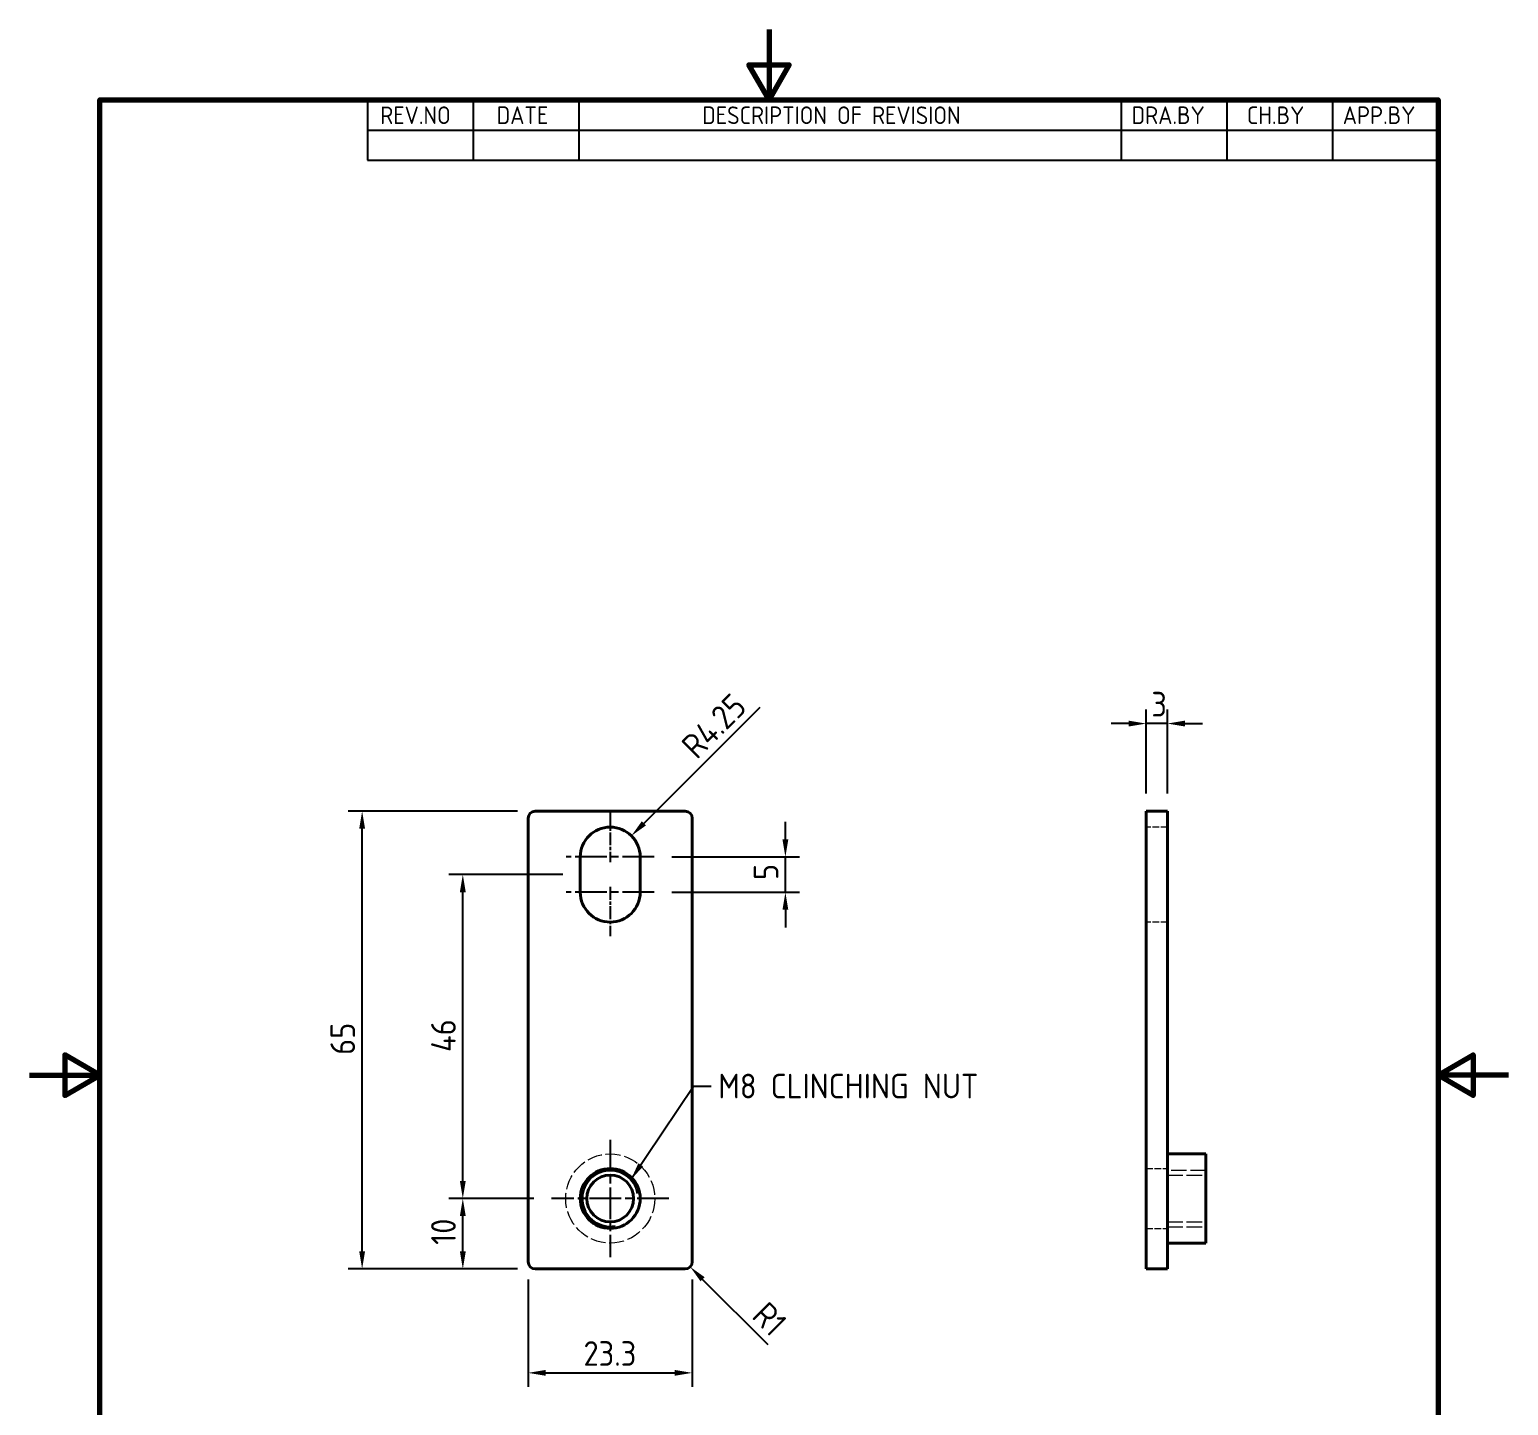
# Model space of a CAD drawing. Header units: millimetres. Extents: x 0 to 210, y 0 to 297.
# Drawn here: x 0 to 210, y 101.6 to 297 of the extents above; entities that cross this region are included whole.
import ezdxf

# ---------------------------------------------------------------- set-up
doc = ezdxf.new("R2010")
doc.units = ezdxf.units.MM
doc.linetypes.add('CHAIN', pattern=[0.35429999999999995, 0.2362, -0.0295, 0.0591, -0.0295])
doc.linetypes.add('DASHED', pattern=[0.2067, 0.1654, -0.0413])
doc.layers.get('0').update_dxf_attribs({"color": 3, "lineweight": 25})
for name, color, linetype, lineweight in [('가려진 것(ISO)', 2, 'DASHED', 18), ('가시적인 것(ISO)', 3, 'Continuous', 40), ('가시적인 좁은 것(ISO)', 3, 'Continuous', 35), ('경계(ISO)', 7, 'Continuous', 70), ('기호(ISO)', 5, 'Continuous', 25), ('중심 표식(ISO)', 1, 'Continuous', 25), ('치수(ISO)', 7, 'Continuous', 25)]:
    doc.layers.add(name, color=color, linetype=linetype, lineweight=lineweight)
doc.styles.add('ISO Proportiona M2B', font='isocp.shx')
doc.styles.add('치수 텍스트_PSTEK_POSCO', font='isocp.shx')
doc.dimstyles.new('치수_PSTEK_POSCO', dxfattribs={"dimtxt": 3.5, "dimasz": 2.5, "dimexe": 2, "dimexo": 2.5, "dimgap": 1, "dimtad": 1, "dimrnd": 1e-08, "dimdsep": 46, "dimtxsty": '치수 텍스트_PSTEK_POSCO', "dimcen": 0.09, "dimdle": 10, "dimclrd": 7, "dimclre": 7, "dimclrt": 2, "dimadec": 1, "dimazin": 2, "dimtfac": 1, "dimtmove": 0, "dimatfit": 3, "dimfxl": 0, "dimtolj": 1, "dimlwd": -1, "dimlwe": -1, "dimarcsym": 0})
doc.dimstyles.new('치수_PSTEK_POSCO$7', dxfattribs={"dimtxt": 3.5, "dimasz": 2.5, "dimexe": 2, "dimexo": 2.5, "dimgap": 1, "dimtad": 1, "dimrnd": 1e-08, "dimdsep": 46, "dimtxsty": '치수 텍스트_PSTEK_POSCO', "dimcen": 0.09, "dimdle": 10, "dimclrd": 7, "dimclre": 7, "dimclrt": 2, "dimadec": 1, "dimazin": 2, "dimtfac": 1, "dimtmove": 0, "dimatfit": 3, "dimfxl": 0, "dimtolj": 1, "dimlwd": -1, "dimlwe": -1, "dimarcsym": 0})

# ---------------------------------------------------------------- blocks, each defined once
blk = doc.blocks.new('경계 Default Border')
at = {"layer": '경계(ISO)', "flags": 128}
for points in [[(105, 297.0000076293945), (105, 287.0000076293945), (102.1132469177246, 292.0000076293945), (107.8867530822754, 292.0000076293945), (105, 287.0000076293945)], [(10, 10), (10, 287.0000076293945), (200, 287.0000076293945), (200, 10), (10, 10)], [(0, 148.5000038146973), (10, 148.5000038146973), (5, 151.3867473602295), (5, 145.6132507324219), (10, 148.5000038146973)], [(210, 148.5000038146973), (200, 148.5000038146973), (205, 151.3867473602295), (205, 145.6132507324219), (200, 148.5000038146973)]]:
    blk.add_lwpolyline(points, dxfattribs=at)
blk = doc.blocks.new('리비전 내역')
at = {"layer": '기호(ISO)'}
for p, q in [((48.00000000000001, 287.0000076293945), (200, 287.0000076293945)), ((48.00000000000001, 287.0000076293945), (48.00000000000001, 282.7200076293945)), ((63.00000000000001, 287.0000076293945), (63.00000000000001, 282.7200076293945)), ((78, 287.0000076293945), (78, 282.7200076293945)), ((155, 287.0000076293945), (155, 282.7200076293945)), ((170, 287.0000076293945), (170, 282.7200076293945)), ((185, 287.0000076293945), (185, 282.7200076293945)), ((200, 287.0000076293945), (200, 282.7200076293945)), ((48.00000000000001, 282.7200076293945), (200, 282.7200076293945)), ((48.00000000000001, 282.7200076293945), (48.00000000000001, 278.4400076293945)), ((63.00000000000001, 282.7200076293945), (63.00000000000001, 278.4400076293945)), ((78, 282.7200076293945), (78, 278.4400076293945)), ((155, 282.7200076293945), (155, 278.4400076293945)), ((170, 282.7200076293945), (170, 278.4400076293945)), ((185, 282.7200076293945), (185, 278.4400076293945)), ((200, 282.7200076293945), (200, 278.4400076293945)), ((48.00000000000001, 278.4400076293945), (200, 278.4400076293945))]:
    blk.add_line(p, q, dxfattribs=at)
at = {"layer": '기호(ISO)', "color": 2, "char_height": 2.5, "attachment_point": 7, "style": 'ISO Proportiona M2B'}
for s, insert in [('REV.NO', (49.7871163682308, 283.5831900503393)), ('DATE', (66.31423177283666, 283.5831900503393)), ('DESCRIPTION OF REVISION', (95.50702043336295, 283.5831900503393)), ('DRA.BY', (156.4757339553203, 283.5831900503393)), ('CH.BY', (172.8642915086116, 283.5831900503393)), ('APP.BY', (186.4777339604403, 283.5831900503393))]:
    blk.add_mtext(s, dxfattribs=dict(at, insert=insert))
blk = doc.blocks.new('*D22')
at = {"layer": 'Defpoints', "color": 0, "transparency": 16777216}
for p in [(61.52110160427436, 131.0030720778631), (74.12902440048296, 131.0030720778631), (71.80402440048296, 121.0030720778631)]:
    blk.add_point(p, dxfattribs=at)
at = {"layer": '치수(ISO)', "color": 7, "transparency": 16777216}
for p, q in [((71.62902440048296, 131.0030720778631), (59.52110160427436, 131.0030720778631)), ((61.52110160427436, 123.5030720778631), (61.52110160427436, 128.5030720778631)), ((69.30402440048296, 121.0030720778631), (59.52110160427436, 121.0030720778631))]:
    blk.add_line(p, q, dxfattribs=at)
for points in [[(61.10443493760769, 128.5030720778631), (61.93776827094102, 128.5030720778631), (61.52110160427436, 131.0030720778631)], [(61.10443493760769, 123.5030720778631), (61.93776827094102, 123.5030720778631), (61.52110160427436, 121.0030720778631)]]:
    blk.add_solid(points, dxfattribs=at)
at = {"layer": '치수(ISO)', "color": 2, "transparency": 16777216, "insert": (58.77110160427434, 124.4266941251072), "char_height": 3.5, "attachment_point": 4, "rotation": 90, "style": '치수 텍스트_PSTEK_POSCO'}
blk.add_mtext('\\A1;10', dxfattribs=at)
blk = doc.blocks.new('*D23')
at = {"layer": 'Defpoints', "color": 0, "transparency": 16777216}
for p in [(61.52110160427437, 177.0030720778631), (78.20402440048295, 177.0030720778631), (74.12902440048296, 131.0030720778631)]:
    blk.add_point(p, dxfattribs=at)
at = {"layer": '치수(ISO)', "color": 7, "transparency": 16777216}
for p, q in [((75.70402440048295, 177.0030720778631), (59.52110160427437, 177.0030720778631)), ((61.52110160427436, 133.5030720778631), (61.52110160427436, 174.5030720778631)), ((71.62902440048296, 131.0030720778631), (59.52110160427436, 131.0030720778631))]:
    blk.add_line(p, q, dxfattribs=at)
for points in [[(61.1044349376077, 174.5030720778631), (61.93776827094103, 174.5030720778631), (61.52110160427437, 177.0030720778631)], [(61.10443493760769, 133.5030720778631), (61.93776827094102, 133.5030720778631), (61.52110160427436, 131.0030720778631)]]:
    blk.add_solid(points, dxfattribs=at)
at = {"layer": '치수(ISO)', "color": 2, "transparency": 16777216, "insert": (58.77110160427434, 151.816261054241), "char_height": 3.5, "attachment_point": 4, "rotation": 90, "style": '치수 텍스트_PSTEK_POSCO'}
blk.add_mtext('\\A1;46', dxfattribs=at)
blk = doc.blocks.new('*D24')
at = {"layer": 'Defpoints', "color": 0, "transparency": 16777216}
for p in [(47.22436647511545, 186.0030720778631), (71.80402440048296, 186.0030720778631), (71.80402440048296, 121.0030720778631)]:
    blk.add_point(p, dxfattribs=at)
at = {"layer": '치수(ISO)', "color": 7, "transparency": 16777216}
for p, q in [((69.30402440048296, 186.0030720778631), (45.22436647511545, 186.0030720778631)), ((47.22436647511544, 123.5030720778631), (47.22436647511545, 183.5030720778631)), ((69.30402440048296, 121.0030720778631), (45.22436647511544, 121.0030720778631))]:
    blk.add_line(p, q, dxfattribs=at)
for points in [[(46.80769980844879, 183.5030720778631), (47.64103314178212, 183.5030720778631), (47.22436647511545, 186.0030720778631)], [(46.80769980844877, 123.5030720778631), (47.6410331417821, 123.5030720778631), (47.22436647511544, 121.0030720778631)]]:
    blk.add_solid(points, dxfattribs=at)
at = {"layer": '치수(ISO)', "color": 2, "transparency": 16777216, "insert": (44.47436647511542, 151.400860294999), "char_height": 3.5, "attachment_point": 4, "rotation": 90, "style": '치수 텍스트_PSTEK_POSCO'}
blk.add_mtext('\\A1;65', dxfattribs=at)
blk = doc.blocks.new('*D25')
at = {"layer": 'Defpoints', "color": 0, "transparency": 16777216}
for p in [(88.70402440048295, 179.5030720778631), (107.3277224055478, 179.5030720778631), (88.70402440048294, 174.5030720778631)]:
    blk.add_point(p, dxfattribs=at)
at = {"layer": '치수(ISO)', "color": 7, "transparency": 16777216}
for p, q in [((107.3277224055478, 182.0030720778631), (107.3277224055478, 184.5030720778631)), ((91.20402440048295, 179.5030720778631), (109.3277224055478, 179.5030720778631)), ((107.3277224055478, 174.5030720778631), (107.3277224055478, 179.5030720778631)), ((91.20402440048294, 174.5030720778631), (109.3277224055478, 174.5030720778631)), ((107.3277224055478, 172.0030720778631), (107.3277224055478, 169.5030720778631))]:
    blk.add_line(p, q, dxfattribs=at)
for points in [[(106.9110557388811, 182.0030720778631), (107.7443890722145, 182.0030720778631), (107.3277224055478, 179.5030720778631)], [(106.9110557388811, 172.0030720778631), (107.7443890722145, 172.0030720778631), (107.3277224055478, 174.5030720778631)]]:
    blk.add_solid(points, dxfattribs=at)
at = {"layer": '치수(ISO)', "color": 2, "transparency": 16777216, "insert": (104.5777224055478, 176.2305847044478), "char_height": 3.5, "attachment_point": 4, "rotation": 90, "style": '치수 텍스트_PSTEK_POSCO'}
blk.add_mtext('\\A1;5', dxfattribs=at)
blk = doc.blocks.new('*D26')
at = {"layer": 'Defpoints', "color": 0, "transparency": 16777216}
for p in [(85.45922822052626, 182.5082758979055), (82.45402440048298, 179.5030720778631)]:
    blk.add_point(p, dxfattribs=at)
at = {"layer": '치수(ISO)', "color": 7, "transparency": 16777216}
blk.add_line((103.7041864592606, 200.7532341366342), (87.22699517349292, 184.2760428508716), dxfattribs=at)
blk.add_solid([(86.93236734799856, 184.570670676366), (87.52162299898728, 183.9814150253771), (85.45922822052626, 182.5082758979055)], dxfattribs=at)
at = {"layer": '치수(ISO)', "color": 2, "transparency": 16777216, "insert": (93.52515861083216, 194.4637807646032), "char_height": 3.5, "attachment_point": 4, "rotation": 44.999999999991196, "style": '치수 텍스트_PSTEK_POSCO'}
blk.add_mtext('\\A1;R4.25', dxfattribs=at)
blk = doc.blocks.new('*D27')
at = {"layer": 'Defpoints', "color": 0, "transparency": 16777216}
for p in [(70.80402440048294, 122.0030720778631), (94.10402440048294, 122.0030720778631), (94.10402440048294, 106.2461944168113)]:
    blk.add_point(p, dxfattribs=at)
at = {"layer": '치수(ISO)', "color": 7, "transparency": 16777216}
for p, q in [((70.80402440048294, 119.5030720778631), (70.80402440048294, 104.2461944168113)), ((94.10402440048294, 119.5030720778631), (94.10402440048294, 104.2461944168113)), ((73.30402440048294, 106.2461944168113), (91.60402440048294, 106.2461944168113))]:
    blk.add_line(p, q, dxfattribs=at)
for points in [[(73.30402440048294, 106.662861083478), (73.30402440048294, 105.8295277501446), (70.80402440048294, 106.2461944168113)], [(91.60402440048294, 106.662861083478), (91.60402440048294, 105.8295277501446), (94.10402440048294, 106.2461944168113)]]:
    blk.add_solid(points, dxfattribs=at)
at = {"layer": '치수(ISO)', "color": 2, "transparency": 16777216, "insert": (78.6620980506897, 108.9965389050003), "char_height": 3.5, "attachment_point": 4, "style": '치수 텍스트_PSTEK_POSCO'}
blk.add_mtext('\\A1;23.3', dxfattribs=at)
blk = doc.blocks.new('*D28')
at = {"layer": 'Defpoints', "color": 0, "transparency": 16777216}
for p in [(158.5696293208862, 198.4496081263253), (158.5696293208862, 186.0030720778631), (161.5696293208862, 186.0030720778631)]:
    blk.add_point(p, dxfattribs=at)
at = {"layer": '치수(ISO)', "color": 7, "transparency": 16777216}
for p, q in [((158.5696293208862, 188.5030720778631), (158.5696293208862, 200.4496081263253)), ((161.5696293208862, 188.5030720778631), (161.5696293208862, 200.4496081263253)), ((156.0696293208862, 198.4496081263253), (153.5696293208862, 198.4496081263253)), ((161.5696293208862, 198.4496081263253), (158.5696293208862, 198.4496081263253)), ((164.0696293208862, 198.4496081263253), (166.5696293208862, 198.4496081263253))]:
    blk.add_line(p, q, dxfattribs=at)
for points in [[(156.0696293208862, 198.866274792992), (156.0696293208862, 198.0329414596586), (158.5696293208862, 198.4496081263253)], [(164.0696293208862, 198.866274792992), (164.0696293208862, 198.0329414596586), (161.5696293208862, 198.4496081263253)]]:
    blk.add_solid(points, dxfattribs=at)
at = {"layer": '치수(ISO)', "color": 2, "transparency": 16777216, "insert": (159.2971419474709, 201.1996081263253), "char_height": 3.5, "attachment_point": 4, "style": '치수 텍스트_PSTEK_POSCO'}
blk.add_mtext('\\A1;3', dxfattribs=at)
blk = doc.blocks.new('*D29')
at = {"layer": 'Defpoints', "color": 0, "transparency": 16777216}
for p in [(93.10402440048286, 122.0030720778629), (93.81113118166951, 121.2959652966765)]:
    blk.add_point(p, dxfattribs=at)
at = {"layer": '치수(ISO)', "color": 7, "transparency": 16777216}
blk.add_line((104.8600842995871, 110.2470121787634), (95.57889813463623, 119.5281983437105), dxfattribs=at)
blk.add_solid([(95.87352596013056, 119.822826169205), (95.2842703091419, 119.2335705182161), (93.81113118166951, 121.2959652966765)], dxfattribs=at)
at = {"layer": '치수(ISO)', "color": 2, "transparency": 16777216, "insert": (103.6226474325096, 115.3735363423657), "char_height": 3.5, "attachment_point": 4, "rotation": 315.00000000001154, "style": '치수 텍스트_PSTEK_POSCO'}
blk.add_mtext('\\A1;R1', dxfattribs=at)

msp = doc.modelspace()

# ---------------------------------------------------------------- linework, layer by layer
at = {"layer": '가려진 것(ISO)', "ltscale": 5.713989734649658}
for p, q in [((161.569629320883, 183.7530720778631), (158.569629320883, 183.7530720778631)), ((161.569629320883, 170.2530720778631), (158.569629320883, 170.2530720778631)), ((158.569629320883, 135.2530720778631), (161.569629320883, 135.2530720778631)), ((158.569629320883, 126.7530720778631), (161.569629320883, 126.7530720778631))]:
    msp.add_line(p, q, dxfattribs=at)
at = {"layer": '가려진 것(ISO)', "ltscale": 13.23173713684082}
for p, q in [((167.039629320883, 135.0030720778631), (161.569629320883, 135.0030720778631)), ((161.569629320883, 134.3265720778631), (167.039629320883, 134.3265720778631)), ((161.569629320883, 127.6795720778631), (167.039629320883, 127.6795720778631)), ((161.569629320883, 127.0030720778631), (167.039629320883, 127.0030720778631))]:
    msp.add_line(p, q, dxfattribs=at)
at = {"layer": '가려진 것(ISO)', "ltscale": 12.81765747070312}
msp.add_circle((82.45402440048295, 131.0030720778631), 6.325000000000001, dxfattribs=at)
at = {"layer": '가시적인 것(ISO)'}
for p, q in [((70.80402440048294, 122.0030720778631), (70.80402440048294, 185.0030720778631)), ((93.10402440048294, 186.0030720778631), (71.80402440048296, 186.0030720778631)), ((94.10402440048294, 185.0030720778631), (94.10402440048294, 122.0030720778631)), ((158.5696293208865, 185.0030720778631), (158.5696293208862, 186.0030720778631)), ((161.5696293208862, 186.0030720778631), (158.5696293208862, 186.0030720778631)), ((158.5696293208865, 185.0030720778631), (158.5696293208865, 122.0030720778631)), ((161.5696293208862, 186.0030720778631), (161.5696293208865, 185.0030720778631)), ((161.5696293208865, 122.0030720778631), (161.5696293208865, 185.0030720778631)), ((78.20402440048295, 174.5030720778631), (78.20402440048295, 179.5030720778631)), ((86.70402440048295, 179.5030720778631), (86.70402440048295, 174.5030720778631)), ((161.569629320883, 137.3280720778631), (167.039629320883, 137.3280720778631)), ((167.039629320883, 124.6780720778631), (167.039629320883, 137.3280720778631)), ((161.569629320883, 124.6780720778631), (167.039629320883, 124.6780720778631)), ((158.5696293208862, 121.0030720778631), (158.5696293208865, 122.0030720778631)), ((161.5696293208865, 122.0030720778631), (161.5696293208862, 121.0030720778631)), ((93.10402440048294, 121.0030720778631), (71.80402440048296, 121.0030720778631)), ((158.5696293208862, 121.0030720778631), (161.5696293208862, 121.0030720778631))]:
    msp.add_line(p, q, dxfattribs=at)
for radius in [4.25, 3.3235]:
    msp.add_circle((82.45402440048295, 131.0030720778631), radius, dxfattribs=at)
for centre, radius, start, end in [((71.80402440048296, 185.0030720778631), 1.000000000000003, 90, 180), ((93.10402440048294, 185.0030720778631), 1, 0, 90), ((82.45402440048295, 179.5030720778631), 4.249999999999998, 0, 180), ((82.45402440048295, 174.5030720778631), 4.249999999999988, 180, 0), ((71.80402440048296, 122.0030720778631), 0.9999999999999964, 180, 270), ((93.10402440048294, 122.0030720778631), 1.000000000000001, 270, 0)]:
    msp.add_arc(centre, radius, start, end, dxfattribs=at)
at = {"layer": '가시적인 좁은 것(ISO)'}
msp.add_arc((82.45402440048295, 131.0030720778631), 3.999999999999989, 10.00000000004899, 279.999999999998, dxfattribs=at)
at = {"layer": '중심 표식(ISO)', "linetype": 'CHAIN', "ltscale": 7.778351783752441}
for p, q in [((82.45402440048295, 185.7530720778631), (82.45402440048295, 178.7530720778631)), ((82.45402440048295, 175.2530720778631), (82.45402440048295, 168.2530720778631))]:
    msp.add_line(p, q, dxfattribs=at)
at = {"layer": '중심 표식(ISO)', "linetype": 'CHAIN', "ltscale": 19.05165100097656}
for p, q in [((88.70402440048295, 179.5030720778631), (76.20402440048295, 179.5030720778631)), ((88.70402440048294, 174.5030720778631), (76.20402440048296, 174.5030720778631)), ((82.45402440048295, 139.3280720778631), (82.45402440048295, 122.6780720778631)), ((90.77902440048294, 131.0030720778631), (74.12902440048296, 131.0030720778631))]:
    msp.add_line(p, q, dxfattribs=at)

# ---------------------------------------------------------------- block references
msp.add_blockref('경계 Default Border', (0, 0))
at = {"layer": '기호(ISO)'}
msp.add_blockref('리비전 내역', (0, 0), dxfattribs=at)

# ---------------------------------------------------------------- texts
at = {"layer": '기호(ISO)', "color": 2, "insert": (97.79505361122185, 146.9734943720021), "char_height": 3.499999940395355, "width": 41.6203784942627, "attachment_point": 4, "style": '치수 텍스트_PSTEK_POSCO'}
msp.add_mtext('{\\fISOCP|b0|i0;\\H3.5000;M8 CLINCHING NUT}', dxfattribs=at)

# ---------------------------------------------------------------- dimensions: what is measured, and where the dimension line sits
at = {"layer": '치수(ISO)', "color": 7}
for center, mpoint, picture, middle in [((82.45402440048298, 179.5030720778631), (85.45922822052626, 182.5082758979055), '*D26', (99.23351276355163, 196.2825604409266)), ((93.10402440048286, 122.0030720778629), (93.81113118166951, 121.2959652966765), '*D29', (102.9155406513237, 112.191555827026))]:
    dim = msp.add_radius_dim(center=center, mpoint=mpoint, dimstyle='치수_PSTEK_POSCO', override={"dimdec": 2, "dimcen": 0, "dimtp": 0, "dimtm": -0, "dimtdec": 2, "dimtofl": 0}, dxfattribs=at)
    dim.commit()
    dim.dimension.update_dxf_attribs({"geometry": picture, "text_midpoint": middle, "dimtype": 164})
for base, p1, p2, angle, override, picture, middle in [((158.5696293208862, 198.4496081263253), (161.5696293208862, 186.0030720778631), (158.5696293208862, 186.0030720778631), 180, {"dimdec": 2, "dimtp": 0, "dimtm": -0, "dimtdec": 2, "dimtofl": 1, "dimatfit": 1}, '*D28', (160.0696293208862, 198.4496081263253)), ((47.22436647511545, 186.0030720778631), (71.80402440048296, 121.0030720778631), (71.80402440048296, 186.0030720778631), 90, {"dimdec": 2, "dimtp": 0, "dimtm": -0, "dimtdec": 2, "dimtofl": 0, "dimatfit": 1}, '*D24', (47.22436647511542, 153.5030720778631)), ((107.3277224055478, 179.5030720778631), (88.70402440048294, 174.5030720778631), (88.70402440048295, 179.5030720778631), 90, {"dimdec": 2, "dimtp": 0, "dimtm": -0, "dimtdec": 2, "dimtofl": 1, "dimatfit": 1}, '*D25', (107.3277224055478, 177.0030720778631)), ((61.52110160427437, 177.0030720778631), (74.12902440048296, 131.0030720778631), (78.20402440048295, 177.0030720778631), 90, {"dimdec": 2, "dimtp": 0, "dimtm": -0, "dimtdec": 2, "dimtofl": 0, "dimatfit": 1}, '*D23', (61.52110160427434, 154.0030720778631)), ((61.52110160427436, 131.0030720778631), (71.80402440048296, 121.0030720778631), (74.12902440048296, 131.0030720778631), 90, {"dimdec": 2, "dimtp": 0, "dimtm": -0, "dimtdec": 2, "dimtofl": 0, "dimatfit": 1}, '*D22', (61.52110160427434, 126.0030720778631))]:
    dim = msp.add_linear_dim(base=base, p1=p1, p2=p2, angle=angle, dimstyle='치수_PSTEK_POSCO', override=override, dxfattribs=at)
    dim.commit()
    dim.dimension.update_dxf_attribs({"geometry": picture, "text_midpoint": middle, "dimtype": 160})
dim = msp.add_linear_dim(base=(94.10402440048294, 106.2461944168113), p1=(70.80402440048294, 122.0030720778631), p2=(94.10402440048294, 122.0030720778631), dimstyle='치수_PSTEK_POSCO', override={"dimdec": 2, "dimtp": 0, "dimtm": -0, "dimtdec": 2, "dimtofl": 0, "dimatfit": 1}, dxfattribs=at)
dim.commit()
dim.dimension.update_dxf_attribs({"geometry": '*D27', "text_midpoint": (82.45402440048295, 106.2461944168113), "dimtype": 160})

# ---------------------------------------------------------------- leaders
at = {"layer": '기호(ISO)', "color": 7, "annotation_type": 0, "has_hookline": 1, "hookline_direction": 0, "text_width": 40.48869544724585}
msp.add_leader([(85.39891901692121, 133.7100252909927), (94.29505361122185, 146.9734943720021), (96.79505361122185, 146.9734943720021)], dimstyle='치수_PSTEK_POSCO$7', override={"dimtad": 0}, dxfattribs=at)

doc.saveas('drawing.dxf')
